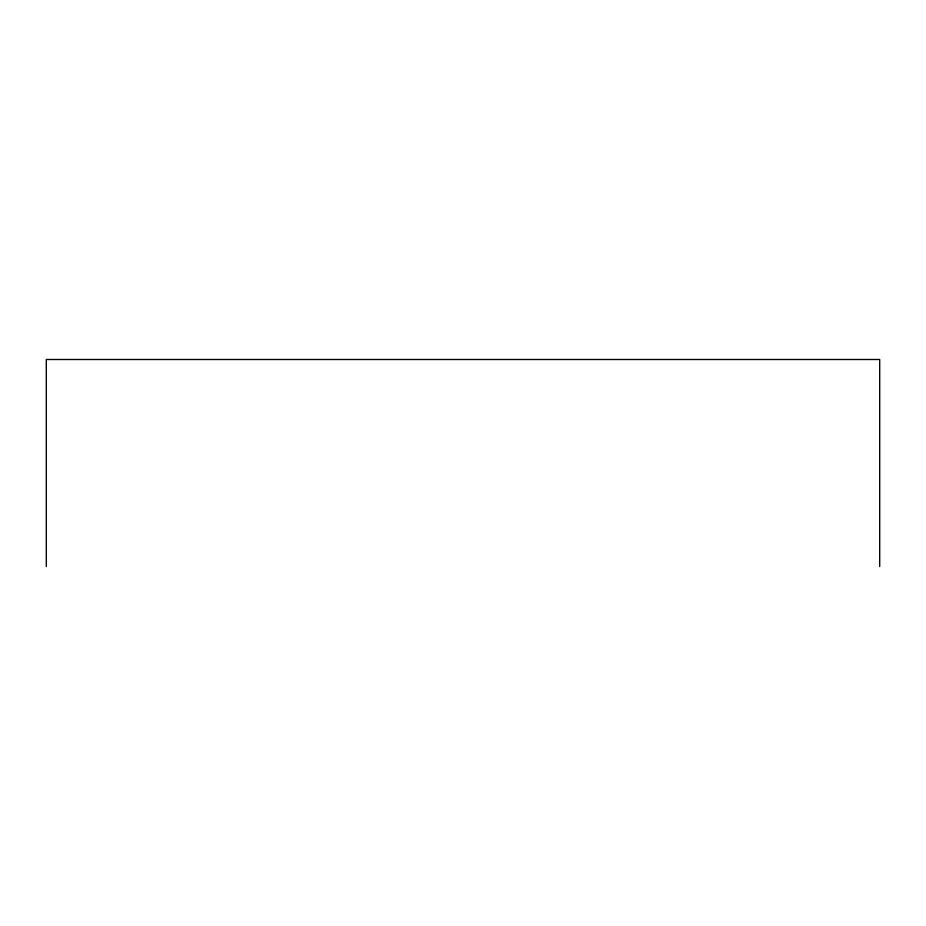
<?xml version="1.0" encoding="UTF-8"?>
<svg xmlns="http://www.w3.org/2000/svg" width="926" height="926" viewBox="0 0 926 926"><rect width="100%" height="100%" fill="white"/><g stroke="black" fill="none" stroke-linecap="round" stroke-linejoin="round"><path stroke-width="1.39" d="M879.7 566.504L879.7 359.496L46.3 359.496L46.3 566.504"/></g></svg>
